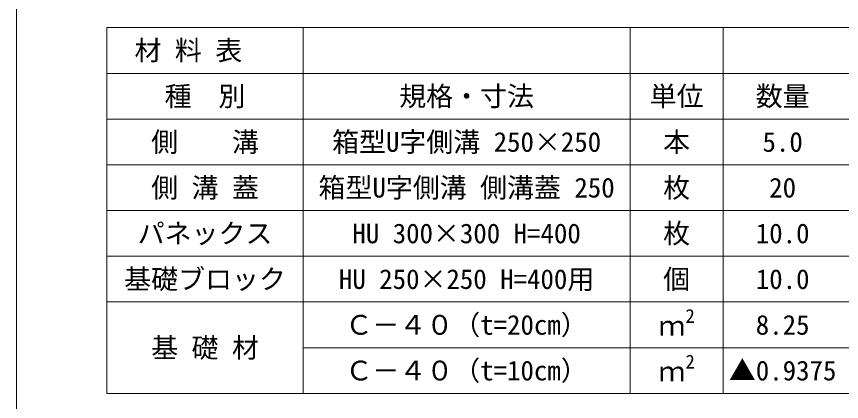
# Model space of a CAD drawing. Units: millimetres at full size; details may follow other scales. Extents: x 187207 to 255567, y 882048 to 905686.
# Drawn here: x 198397 to 199924, y 901663 to 902377 of the extents above; entities that cross this region are included whole.
import ezdxf
from ezdxf.enums import TextEntityAlignment as Align

# ---------------------------------------------------------------- set-up
doc = ezdxf.new("R2010")
doc.units = ezdxf.units.MM
doc.header["$LTSCALE"] = 20
for name, color, linetype, lineweight in [('Defpoints_3', 8, 'Continuous', 0), ('図枠', 5, 'Continuous', 13), ('寸法・材料表', 7, 'Continuous', 13)]:
    doc.layers.add(name, color=color, linetype=linetype, lineweight=lineweight)
doc.styles.add('ＭＳ ゴシック', font='')
doc.styles.get('ＭＳ ゴシック').set_extended_font_data('MS Gothic')

msp = doc.modelspace()

# ---------------------------------------------------------------- linework, layer by layer
at = {"layer": 'Defpoints_3'}
for p, q in [((198564.72, 902356.41), (200530.03, 902356.41)), ((198564.72, 902356.41), (198564.72, 902271.23)), ((198927.72, 902356.41), (198927.72, 902271.23)), ((199532.72, 902356.41), (199532.72, 902271.23)), ((199705.03, 902356.41), (199705.03, 902271.23))]:
    msp.add_line(p, q, dxfattribs=at)
at = {"layer": '図枠'}
msp.add_line((198397.37, 904948.33), (198397.37, 882048.33), dxfattribs=at)
at = {"layer": '寸法・材料表'}
for p, q in [((198564.72, 902271.23), (200530.03, 902271.23)), ((198564.72, 902271.23), (198564.72, 901678.33)), ((198927.72, 902271.23), (198927.72, 901678.33)), ((199532.72, 902271.23), (199532.72, 901678.33)), ((199705.03, 902271.23), (199705.03, 901678.33)), ((198564.72, 902186.53), (200530.03, 902186.53)), ((198564.72, 902101.83), (200530.03, 902101.83)), ((198564.72, 902017.13), (200530.03, 902017.13)), ((198564.72, 901932.43), (200530.03, 901932.43)), ((198564.72, 901847.73), (200530.03, 901847.73)), ((198927.72, 901763.03), (200530.03, 901763.03)), ((198564.72, 901678.33), (200530.03, 901678.33))]:
    msp.add_line(p, q, dxfattribs=at)

# ---------------------------------------------------------------- texts
at = {"layer": '寸法・材料表', "style": 'ＭＳ ゴシック'}
msp.add_text('\u3000材 料 表', height=36.55, dxfattribs=at).set_placement((198565.88, 902313.82), align=Align.MIDDLE_LEFT)
for s, p in [('種\u3000別', (198746.22, 902228.88)), ('規格・寸法', (199230.22, 902228.88)), ('単位', (199618.87, 902228.88)), ('数量', (199815.03, 902228.88)), ('側\u3000\u3000溝', (198746.22, 902144.18)), ('箱型U字側溝 250×250', (199230.22, 902144.18)), ('本', (199618.87, 902144.18)), ('5.0', (199815.03, 902144.18)), ('側 溝 蓋', (198746.22, 902059.48)), ('箱型U字側溝 側溝蓋 250', (199230.22, 902059.48)), ('枚', (199618.87, 902059.48)), ('20', (199815.03, 902059.48)), ('パネックス', (198746.22, 901974.78)), ('HU 300×300 H=400', (199230.22, 901974.78)), ('枚', (199618.87, 901974.78)), ('10.0', (199815.03, 901974.78)), ('基礎ブロック', (198746.22, 901890.08)), ('HU 250×250 H=400用', (199230.22, 901890.08)), ('個', (199618.87, 901890.08)), ('10.0', (199815.03, 901890.08)), ('Ｃ－４０（t=20cm）', (199230.22, 901805.38)), ('8.25', (199815.03, 901805.38)), ('基 礎 材', (198746.22, 901763.03)), ('Ｃ－４０（t=10cm）', (199230.22, 901720.68)), ('▲0.9375', (199815.03, 901720.68))]:
    msp.add_text(s, height=36.55, dxfattribs=at).set_placement(p, align=Align.MIDDLE_CENTER)
for s, height, p in [('2', 25.59, (199635.08, 901801.41)), ('ｍ', 36.55, (199585.22, 901774.46)), ('2', 25.59, (199635.08, 901716.71)), ('ｍ', 36.55, (199585.22, 901689.76))]:
    msp.add_text(s, height=height, dxfattribs=at).set_placement(p, align=Align.BOTTOM_LEFT)

doc.saveas('drawing.dxf')
